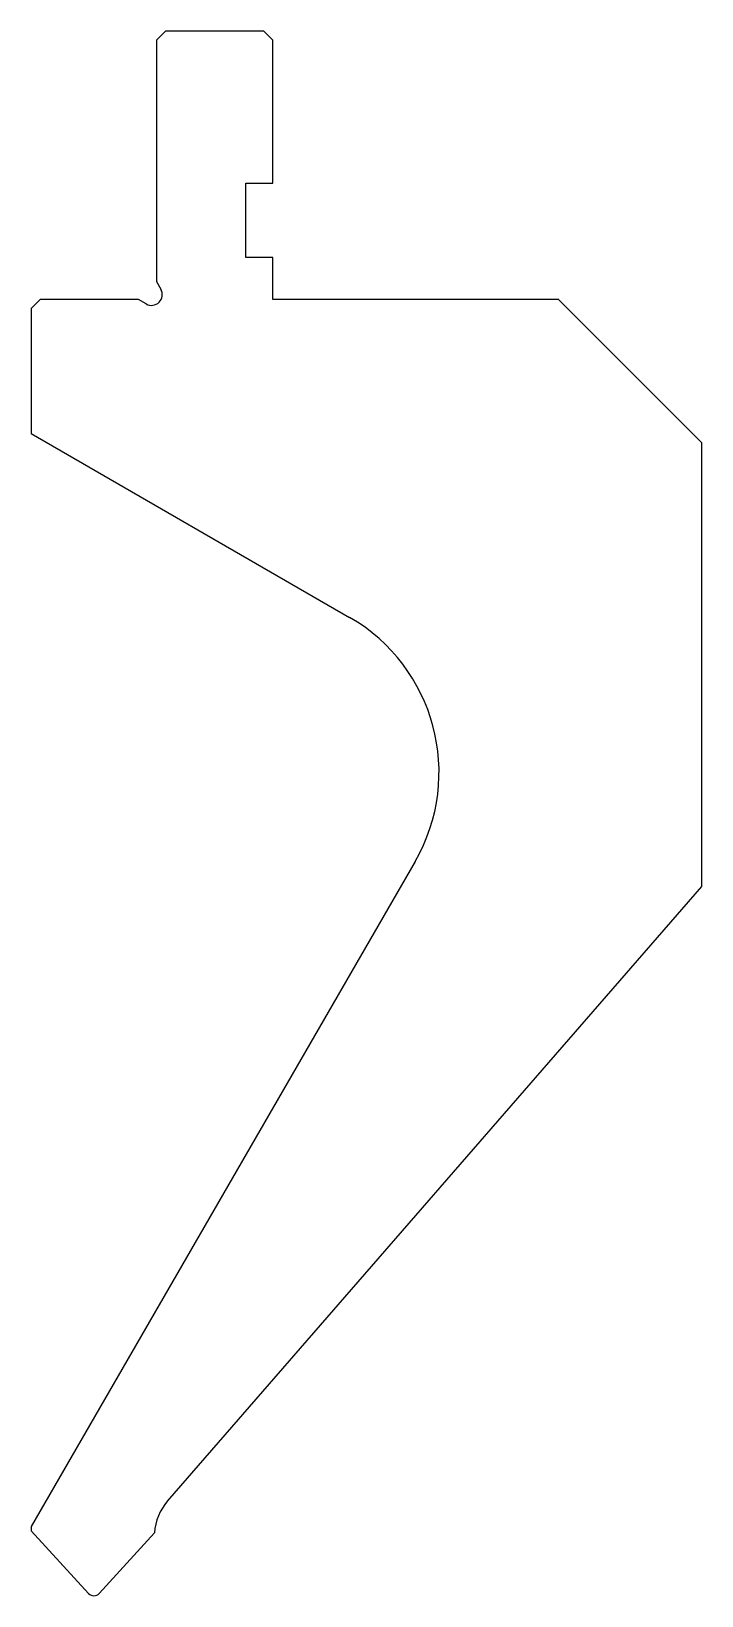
# Model space of a CAD drawing. Header units: millimetres. Extents: x 1491 to 1566, y 1018 to 1193.
import ezdxf

# ---------------------------------------------------------------- set-up
doc = ezdxf.new("R2010")
doc.units = ezdxf.units.MM
doc.layers.add('Default', color=7, linetype='Continuous')

msp = doc.modelspace()

# ---------------------------------------------------------------- linework, layer by layer
at = {"layer": 'Default'}
for p, q in [((1506.41, 1192.89), (1505.41, 1191.89)), ((1505.41, 1191.89), (1505.41, 1164.89)), ((1517.41, 1192.89), (1506.41, 1192.89)), ((1518.41, 1191.89), (1517.41, 1192.89)), ((1518.41, 1175.89), (1518.41, 1191.89)), ((1515.41, 1167.59), (1515.41, 1175.89)), ((1515.41, 1175.89), (1518.41, 1175.89)), ((1518.41, 1167.59), (1515.41, 1167.59)), ((1518.41, 1162.89), (1518.41, 1167.59)), ((1505.41, 1164.89), (1505.9, 1164.03)), ((1492.41, 1162.89), (1491.41, 1161.89)), ((1503.41, 1162.89), (1492.41, 1162.89)), ((1504.26, 1162.4), (1503.41, 1162.89)), ((1550.41, 1162.89), (1518.41, 1162.89)), ((1566.41, 1146.86), (1550.41, 1162.86)), ((1491.41, 1161.89), (1491.41, 1147.89)), ((1491.41, 1147.89), (1527.02, 1127.33)), ((1566.41, 1097.22), (1566.41, 1146.86)), ((1534.34, 1100.01), (1491.41, 1025.64)), ((1506.66, 1028.48), (1566.41, 1097.22)), ((1491.41, 1025.64), (1491.41, 1025.14)), ((1491.41, 1025.14), (1497.82, 1018.15)), ((1499, 1018.15), (1505.2, 1024.91))]:
    msp.add_line(p, q, dxfattribs=at)
for centre, radius, start, end in [((1504.86, 1163.43), 1.2, 240, 30), ((1517.02, 1110.01), 20, 330, 60), ((1511.18, 1024.55), 6, 139, 176.4958), ((1498.41, 1018.69), 0.8, 222.5, 317.5)]:
    msp.add_arc(centre, radius, start, end, dxfattribs=at)

doc.saveas('drawing.dxf')
